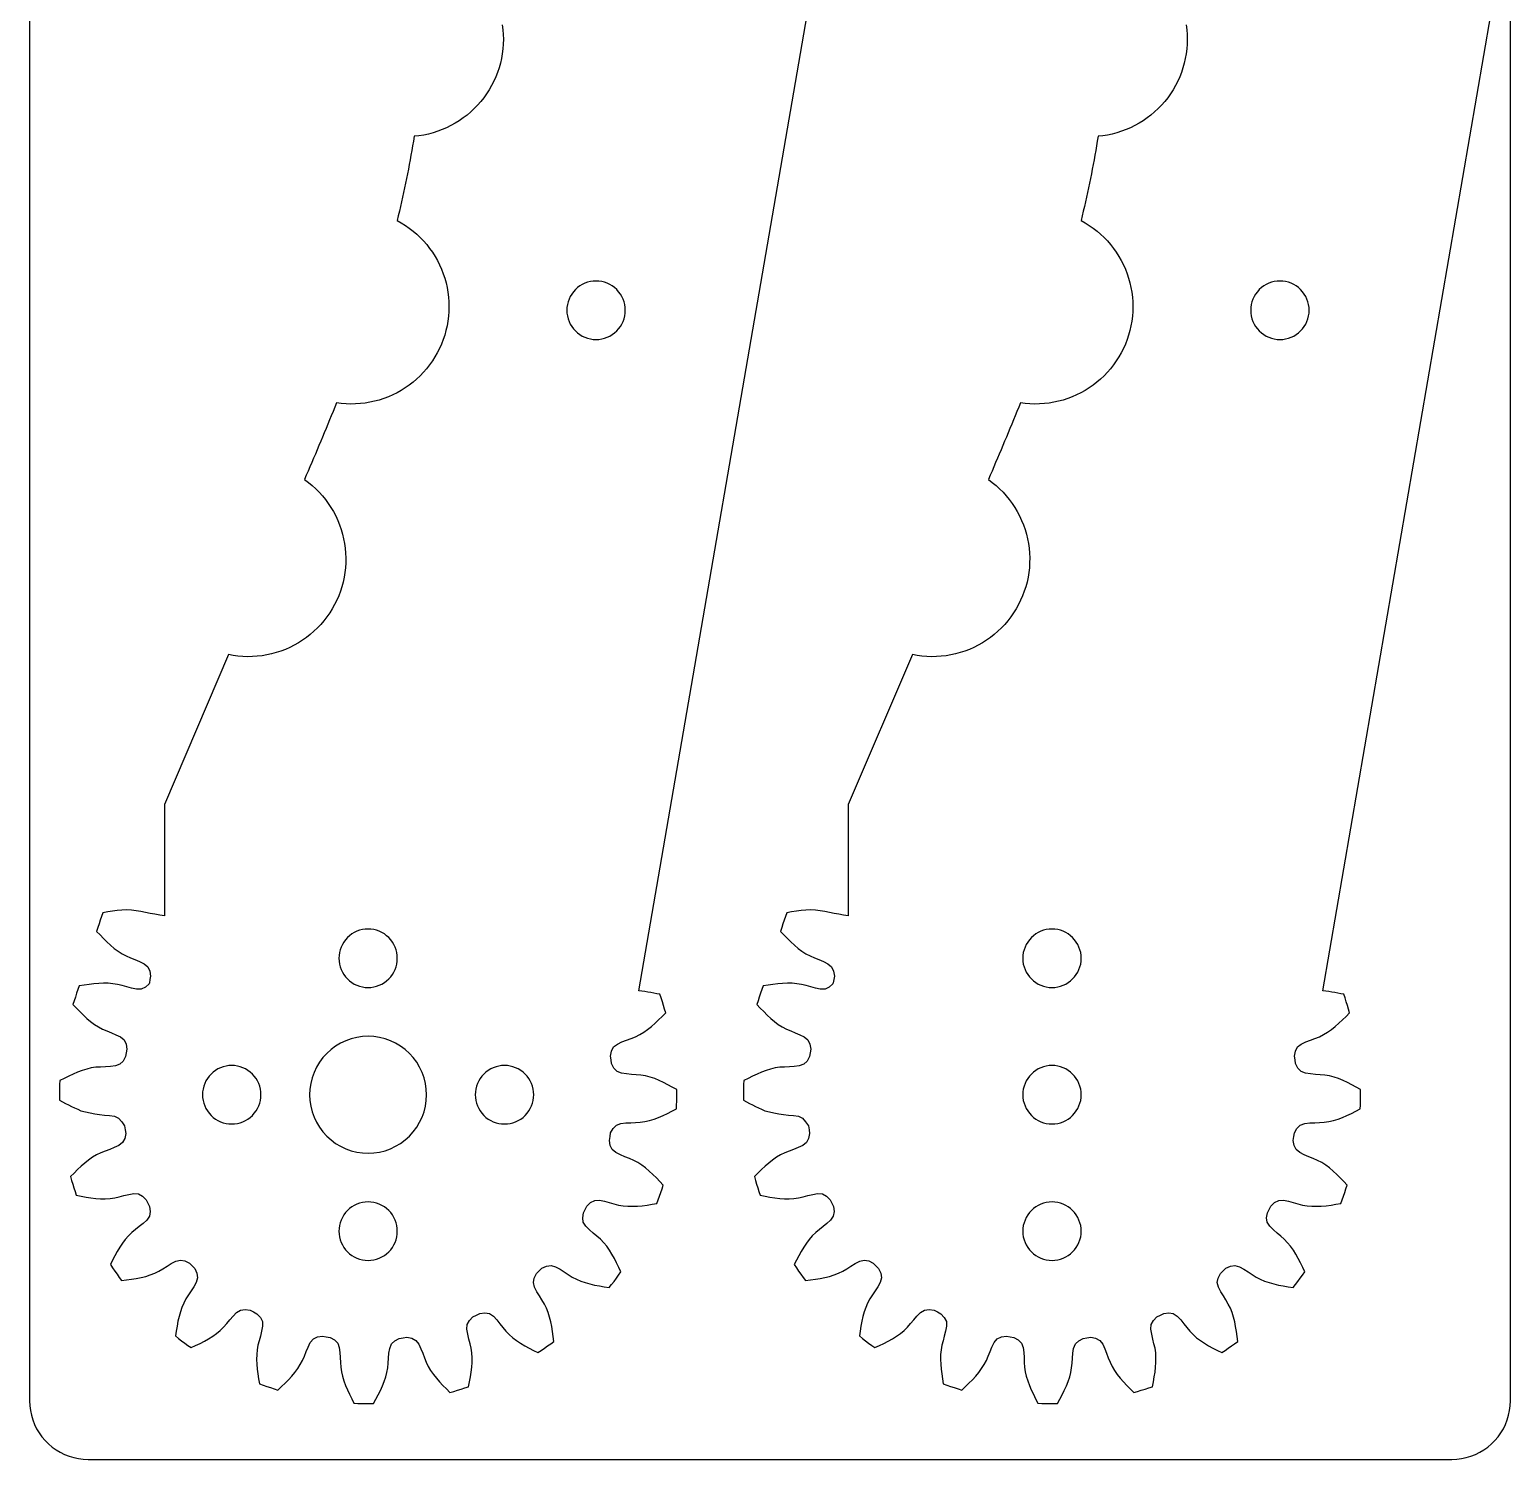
# Model space of a CAD drawing. Extents: x 1901 to 2381, y 474 to 621.
# Drawn here: x 2001.5 to 2077.5, y 474.5 to 547.8 of the extents above; entities that cross this region are included whole.
import ezdxf

# ---------------------------------------------------------------- set-up
doc = ezdxf.new("R2010")
doc.units = 0
doc.layers.get('0').update_dxf_attribs({"linetype": 'CONTINUOUS'})

msp = doc.modelspace()

# ---------------------------------------------------------------- linework, layer by layer
for points in [[(2001.459, 618.177), (2001.459, 477.48), (2001.469, 477.232), (2001.5, 476.986), (2001.551, 476.743), (2001.621, 476.505), (2001.711, 476.274), (2001.82, 476.052), (2001.947, 475.839), (2002.091, 475.637), (2002.252, 475.448), (2002.427, 475.272), (2002.616, 475.112), (2002.818, 474.968), (2003.031, 474.841), (2003.254, 474.732), (2003.485, 474.642), (2003.722, 474.571), (2003.965, 474.52), (2004.211, 474.49), (2004.459, 474.48), (2074.459, 474.48), (2074.706, 474.49), (2074.953, 474.52), (2075.195, 474.571), (2075.433, 474.642), (2075.664, 474.732), (2075.887, 474.841), (2076.1, 474.968), (2076.301, 475.112), (2076.491, 475.272), (2076.666, 475.448), (2076.826, 475.637), (2076.97, 475.839), (2077.097, 476.052), (2077.206, 476.274), (2077.296, 476.505), (2077.367, 476.743), (2077.418, 476.986), (2077.449, 477.232), (2077.459, 477.48), (2077.459, 618.177)], [(2025.719, 548.071), (2025.75, 547.825), (2025.768, 547.578), (2025.773, 547.331), (2025.767, 547.083), (2025.748, 546.837), (2025.717, 546.591), (2025.674, 546.347), (2025.619, 546.106), (2025.552, 545.868), (2025.474, 545.633), (2025.384, 545.403), (2025.282, 545.177), (2025.17, 544.957), (2025.047, 544.742), (2024.913, 544.534), (2024.769, 544.332), (2024.615, 544.138), (2024.452, 543.952), (2024.28, 543.774), (2024.1, 543.605), (2023.911, 543.445), (2023.715, 543.295), (2023.511, 543.154), (2023.3, 543.024), (2023.084, 542.904), (2022.862, 542.795), (2022.634, 542.697), (2022.402, 542.611), (2022.167, 542.536), (2021.927, 542.473), (2021.685, 542.422), (2021.441, 542.383), (2021.195, 542.356), (2021.156, 542.114), (2021.115, 541.873), (2021.074, 541.631), (2021.031, 541.39), (2020.988, 541.149), (2020.943, 540.909), (2020.897, 540.668), (2020.85, 540.428), (2020.802, 540.188), (2020.753, 539.948), (2020.703, 539.708), (2020.652, 539.469), (2020.599, 539.23), (2020.546, 538.991), (2020.491, 538.752), (2020.435, 538.514), (2020.378, 538.276), (2020.321, 538.038), (2020.535, 537.917), (2020.744, 537.786), (2020.946, 537.645), (2021.141, 537.494), (2021.328, 537.334), (2021.507, 537.164), (2021.677, 536.986), (2021.838, 536.8), (2021.99, 536.606), (2022.133, 536.405), (2022.265, 536.197), (2022.387, 535.983), (2022.498, 535.763), (2022.598, 535.538), (2022.687, 535.308), (2022.764, 535.074), (2022.83, 534.837), (2022.884, 534.596), (2022.926, 534.353), (2022.956, 534.109), (2022.974, 533.863), (2022.98, 533.617), (2022.974, 533.37), (2022.956, 533.125), (2022.925, 532.88), (2022.883, 532.638), (2022.829, 532.397), (2022.763, 532.16), (2022.685, 531.926), (2022.596, 531.696), (2022.495, 531.471), (2022.384, 531.251), (2022.262, 531.037), (2022.13, 530.83), (2021.987, 530.629), (2021.835, 530.435), (2021.673, 530.249), (2021.503, 530.071), (2021.324, 529.902), (2021.137, 529.741), (2020.942, 529.591), (2020.74, 529.45), (2020.531, 529.319), (2020.316, 529.198), (2020.095, 529.089), (2019.87, 528.99), (2019.639, 528.903), (2019.405, 528.827), (2019.167, 528.762), (2018.926, 528.71), (2018.683, 528.669), (2018.438, 528.64), (2018.193, 528.624), (2017.946, 528.62), (2017.7, 528.627), (2017.454, 528.647), (2017.21, 528.679), (2017.121, 528.46), (2017.031, 528.241), (2016.942, 528.021), (2016.852, 527.802), (2016.762, 527.583), (2016.672, 527.364), (2016.582, 527.145), (2016.491, 526.926), (2016.4, 526.708), (2016.309, 526.489), (2016.217, 526.271), (2016.125, 526.053), (2016.032, 525.835), (2015.939, 525.617), (2015.846, 525.4), (2015.753, 525.182), (2015.659, 524.964), (2015.566, 524.747), (2015.765, 524.599), (2015.957, 524.441), (2016.141, 524.274), (2016.317, 524.098), (2016.483, 523.913), (2016.64, 523.72), (2016.788, 523.52), (2016.925, 523.313), (2017.051, 523.099), (2017.167, 522.879), (2017.272, 522.654), (2017.365, 522.423), (2017.447, 522.189), (2017.518, 521.95), (2017.576, 521.708), (2017.622, 521.464), (2017.656, 521.218), (2017.678, 520.97), (2017.687, 520.722), (2017.684, 520.473), (2017.668, 520.225), (2017.641, 519.978), (2017.601, 519.733), (2017.549, 519.49), (2017.485, 519.25), (2017.409, 519.013), (2017.321, 518.78), (2017.222, 518.552), (2017.112, 518.33), (2016.991, 518.113), (2016.859, 517.902), (2016.717, 517.698), (2016.564, 517.501), (2016.403, 517.313), (2016.232, 517.132), (2016.052, 516.96), (2015.864, 516.798), (2015.668, 516.645), (2015.465, 516.501), (2015.255, 516.368), (2015.039, 516.246), (2014.817, 516.135), (2014.589, 516.034), (2014.357, 515.946), (2014.121, 515.869), (2013.881, 515.803), (2013.638, 515.75), (2013.393, 515.709), (2013.146, 515.68), (2012.898, 515.663), (2012.65, 515.659), (2012.401, 515.667), (2012.153, 515.687), (2011.907, 515.72), (2011.663, 515.765), (2008.376, 508.078), (2008.376, 502.356), (2008.135, 502.399), (2007.894, 502.444), (2007.653, 502.489), (2007.411, 502.536), (2007.169, 502.583), (2006.927, 502.626), (2006.685, 502.656), (2006.442, 502.667), (2006.198, 502.659), (2005.954, 502.636), (2005.71, 502.602), (2005.466, 502.561), (2005.222, 502.516), (2005.152, 502.328), (2005.085, 502.14), (2005.021, 501.95), (2004.959, 501.76), (2004.899, 501.569), (2005.074, 501.383), (2005.25, 501.2), (2005.429, 501.022), (2005.613, 500.852), (2005.802, 500.693), (2005.997, 500.547), (2006.201, 500.417), (2006.415, 500.305), (2006.638, 500.209), (2006.867, 500.116), (2007.101, 500.018), (2007.332, 499.902), (2007.522, 499.746), (2007.623, 499.531), (2007.665, 499.277), (2007.634, 499.105), (2007.605, 498.932), (2007.589, 498.88), (2007.398, 498.709), (2007.185, 498.605), (2006.941, 498.601), (2006.688, 498.652), (2006.445, 498.717), (2006.208, 498.783), (2005.973, 498.842), (2005.736, 498.883), (2005.496, 498.904), (2005.253, 498.908), (2005.007, 498.897), (2004.759, 498.874), (2004.51, 498.843), (2004.259, 498.806), (2004.008, 498.765), (2003.939, 498.578), (2003.872, 498.389), (2003.807, 498.2), (2003.745, 498.009), (2003.685, 497.818), (2003.86, 497.632), (2004.037, 497.449), (2004.216, 497.271), (2004.399, 497.101), (2004.588, 496.942), (2004.784, 496.796), (2004.988, 496.666), (2005.202, 496.555), (2005.425, 496.458), (2005.654, 496.366), (2005.887, 496.267), (2006.118, 496.151), (2006.308, 495.996), (2006.41, 495.78), (2006.452, 495.526), (2006.417, 495.333), (2006.385, 495.14), (2006.26, 494.915), (2006.092, 494.746), (2005.861, 494.664), (2005.604, 494.632), (2005.351, 494.618), (2005.104, 494.608), (2004.862, 494.592), (2004.623, 494.559), (2004.387, 494.505), (2004.154, 494.433), (2003.923, 494.347), (2003.693, 494.248), (2003.464, 494.141), (2003.237, 494.027), (2003.009, 493.911), (2003.001, 493.711), (2002.996, 493.511), (2002.993, 493.311), (2002.993, 493.111), (2002.995, 492.911), (2003.147, 492.825), (2003.3, 492.741), (2003.454, 492.66), (2003.61, 492.583), (2003.768, 492.509), (2003.928, 492.438), (2004.087, 492.368), (2004.324, 492.308), (2004.563, 492.252), (2004.805, 492.204), (2005.052, 492.165), (2005.307, 492.141), (2005.566, 492.127), (2005.812, 492.088), (2006.02, 491.982), (2006.188, 491.803), (2006.334, 491.586), (2006.361, 491.392), (2006.39, 491.198), (2006.341, 490.945), (2006.233, 490.733), (2006.039, 490.583), (2005.804, 490.474), (2005.568, 490.382), (2005.336, 490.296), (2005.111, 490.206), (2004.894, 490.101), (2004.687, 489.977), (2004.487, 489.836), (2004.293, 489.682), (2004.105, 489.518), (2003.921, 489.345), (2003.739, 489.167), (2003.559, 488.986), (2003.613, 488.793), (2003.67, 488.601), (2003.729, 488.41), (2003.791, 488.22), (2003.855, 488.03), (2004.105, 487.983), (2004.355, 487.938), (2004.605, 487.899), (2004.853, 487.87), (2005.099, 487.852), (2005.344, 487.849), (2005.585, 487.864), (2005.824, 487.899), (2006.061, 487.952), (2006.301, 488.012), (2006.547, 488.069), (2006.803, 488.111), (2007.048, 488.097), (2007.257, 487.983), (2007.44, 487.802), (2007.525, 487.625), (2007.613, 487.45), (2007.644, 487.195), (2007.607, 486.96), (2007.469, 486.757), (2007.28, 486.58), (2007.084, 486.42), (2006.89, 486.267), (2006.703, 486.112), (2006.53, 485.944), (2006.37, 485.762), (2006.224, 485.567), (2006.087, 485.361), (2005.959, 485.146), (2005.837, 484.925), (2005.72, 484.699), (2005.604, 484.472), (2005.715, 484.305), (2005.828, 484.14), (2005.944, 483.977), (2006.061, 483.815), (2006.18, 483.654), (2006.434, 483.686), (2006.686, 483.721), (2006.935, 483.762), (2007.18, 483.81), (2007.42, 483.869), (2007.653, 483.942), (2007.878, 484.031), (2008.094, 484.138), (2008.303, 484.261), (2008.513, 484.392), (2008.73, 484.523), (2008.959, 484.642), (2009.197, 484.704), (2009.431, 484.66), (2009.661, 484.545), (2009.796, 484.403), (2009.934, 484.264), (2010.042, 484.031), (2010.08, 483.796), (2010.011, 483.56), (2009.886, 483.334), (2009.749, 483.121), (2009.612, 482.915), (2009.483, 482.71), (2009.369, 482.497), (2009.274, 482.275), (2009.195, 482.044), (2009.129, 481.806), (2009.073, 481.562), (2009.026, 481.314), (2008.984, 481.063), (2008.944, 480.81), (2009.101, 480.686), (2009.26, 480.564), (2009.42, 480.445), (2009.582, 480.327), (2009.745, 480.211), (2009.976, 480.32), (2010.205, 480.431), (2010.429, 480.546), (2010.648, 480.668), (2010.857, 480.799), (2011.057, 480.94), (2011.243, 481.094), (2011.415, 481.263), (2011.576, 481.444), (2011.735, 481.634), (2011.901, 481.825), (2012.082, 482.009), (2012.289, 482.142), (2012.525, 482.172), (2012.78, 482.134), (2012.952, 482.041), (2013.126, 481.951), (2013.301, 481.763), (2013.41, 481.551), (2013.417, 481.306), (2013.368, 481.052), (2013.304, 480.807), (2013.237, 480.569), (2013.177, 480.333), (2013.135, 480.096), (2013.113, 479.855), (2013.109, 479.611), (2013.12, 479.364), (2013.143, 479.115), (2013.174, 478.864), (2013.211, 478.613), (2013.252, 478.36), (2013.44, 478.291), (2013.628, 478.224), (2013.818, 478.159), (2014.008, 478.097), (2014.199, 478.038), (2014.385, 478.213), (2014.568, 478.389), (2014.746, 478.568), (2014.916, 478.752), (2015.075, 478.94), (2015.221, 479.136), (2015.351, 479.34), (2015.463, 479.554), (2015.559, 479.777), (2015.652, 480.006), (2015.75, 480.239), (2015.866, 480.471), (2016.022, 480.66), (2016.237, 480.762), (2016.491, 480.804), (2016.684, 480.769), (2016.877, 480.737), (2017.101, 480.613), (2017.27, 480.445), (2017.353, 480.214), (2017.385, 479.957), (2017.399, 479.704), (2017.409, 479.457), (2017.425, 479.215), (2017.458, 478.976), (2017.512, 478.74), (2017.584, 478.507), (2017.67, 478.275), (2017.769, 478.045), (2017.876, 477.817), (2017.99, 477.589), (2018.106, 477.361), (2018.306, 477.353), (2018.506, 477.348), (2018.706, 477.345), (2018.906, 477.345), (2019.106, 477.347), (2019.229, 477.571), (2019.349, 477.795), (2019.463, 478.021), (2019.568, 478.248), (2019.661, 478.477), (2019.739, 478.708), (2019.8, 478.942), (2019.84, 479.18), (2019.863, 479.422), (2019.88, 479.668), (2019.901, 479.92), (2019.94, 480.176), (2020.029, 480.405), (2020.203, 480.568), (2020.431, 480.687), (2020.625, 480.713), (2020.819, 480.742), (2021.071, 480.693), (2021.284, 480.585), (2021.434, 480.391), (2021.543, 480.157), (2021.635, 479.921), (2021.721, 479.689), (2021.811, 479.463), (2021.916, 479.247), (2022.04, 479.039), (2022.181, 478.839), (2022.335, 478.646), (2022.499, 478.458), (2022.672, 478.273), (2022.85, 478.092), (2023.031, 477.911), (2023.224, 477.966), (2023.416, 478.022), (2023.607, 478.081), (2023.797, 478.143), (2023.987, 478.207), (2024.035, 478.458), (2024.079, 478.708), (2024.118, 478.958), (2024.147, 479.206), (2024.165, 479.453), (2024.168, 479.697), (2024.153, 479.938), (2024.118, 480.177), (2024.065, 480.414), (2024.005, 480.653), (2023.948, 480.9), (2023.906, 481.155), (2023.92, 481.4), (2024.035, 481.609), (2024.215, 481.792), (2024.392, 481.877), (2024.567, 481.965), (2024.822, 481.996), (2025.058, 481.959), (2025.26, 481.821), (2025.437, 481.632), (2025.597, 481.436), (2025.75, 481.242), (2025.906, 481.055), (2026.073, 480.882), (2026.255, 480.723), (2026.45, 480.576), (2026.656, 480.439), (2026.871, 480.311), (2027.092, 480.19), (2027.318, 480.072), (2027.545, 479.956), (2027.712, 480.067), (2027.877, 480.181), (2028.04, 480.296), (2028.203, 480.413), (2028.363, 480.533), (2028.331, 480.786), (2028.296, 481.038), (2028.255, 481.288), (2028.207, 481.533), (2028.148, 481.773), (2028.075, 482.006), (2027.986, 482.231), (2027.879, 482.447), (2027.756, 482.656), (2027.624, 482.865), (2027.494, 483.082), (2027.375, 483.312), (2027.313, 483.549), (2027.357, 483.783), (2027.472, 484.013), (2027.614, 484.149), (2027.753, 484.286), (2027.986, 484.395), (2028.221, 484.433), (2028.456, 484.364), (2028.683, 484.239), (2028.896, 484.102), (2029.101, 483.964), (2029.307, 483.835), (2029.52, 483.721), (2029.742, 483.626), (2029.973, 483.547), (2030.211, 483.481), (2030.455, 483.425), (2030.703, 483.378), (2030.954, 483.336), (2031.207, 483.296), (2031.331, 483.453), (2031.453, 483.612), (2031.573, 483.772), (2031.69, 483.934), (2031.806, 484.097), (2031.697, 484.328), (2031.586, 484.557), (2031.47, 484.782), (2031.348, 485), (2031.218, 485.21), (2031.077, 485.409), (2030.923, 485.596), (2030.754, 485.768), (2030.572, 485.929), (2030.383, 486.087), (2030.192, 486.253), (2030.008, 486.435), (2029.875, 486.641), (2029.845, 486.878), (2029.883, 487.132), (2029.976, 487.304), (2030.066, 487.478), (2030.254, 487.654), (2030.466, 487.762), (2030.711, 487.769), (2030.966, 487.72), (2031.21, 487.656), (2031.448, 487.589), (2031.684, 487.529), (2031.921, 487.487), (2032.162, 487.465), (2032.406, 487.461), (2032.653, 487.472), (2032.902, 487.495), (2033.153, 487.526), (2033.405, 487.564), (2033.657, 487.604), (2033.726, 487.792), (2033.793, 487.98), (2033.858, 488.17), (2033.92, 488.36), (2033.98, 488.551), (2033.804, 488.737), (2033.628, 488.92), (2033.449, 489.098), (2033.265, 489.268), (2033.076, 489.428), (2032.881, 489.573), (2032.677, 489.703), (2032.463, 489.815), (2032.24, 489.912), (2032.011, 490.004), (2031.778, 490.102), (2031.546, 490.218), (2031.357, 490.374), (2031.255, 490.589), (2031.213, 490.843), (2031.248, 491.036), (2031.28, 491.229), (2031.404, 491.454), (2031.572, 491.622), (2031.803, 491.705), (2032.06, 491.737), (2032.313, 491.751), (2032.56, 491.761), (2032.802, 491.777), (2033.041, 491.811), (2033.277, 491.864), (2033.511, 491.936), (2033.742, 492.022), (2033.972, 492.121), (2034.201, 492.228), (2034.428, 492.342), (2034.656, 492.458), (2034.664, 492.658), (2034.669, 492.858), (2034.672, 493.058), (2034.672, 493.258), (2034.67, 493.458), (2034.446, 493.581), (2034.222, 493.701), (2033.996, 493.815), (2033.769, 493.92), (2033.54, 494.013), (2033.309, 494.091), (2033.075, 494.152), (2032.837, 494.192), (2032.595, 494.215), (2032.349, 494.232), (2032.097, 494.253), (2031.841, 494.292), (2031.612, 494.382), (2031.449, 494.555), (2031.331, 494.784), (2031.304, 494.978), (2031.275, 495.171), (2031.324, 495.424), (2031.432, 495.636), (2031.626, 495.786), (2031.861, 495.896), (2032.097, 495.987), (2032.328, 496.073), (2032.554, 496.163), (2032.771, 496.269), (2032.978, 496.393), (2033.178, 496.533), (2033.371, 496.687), (2033.56, 496.851), (2033.744, 497.024), (2033.926, 497.202), (2034.106, 497.383), (2034.052, 497.576), (2033.995, 497.768), (2033.936, 497.959), (2033.874, 498.15), (2033.81, 498.339), (2033.657, 498.37), (2033.503, 498.4), (2033.349, 498.428), (2033.195, 498.453), (2033.04, 498.474), (2032.885, 498.493), (2032.73, 498.51), (2041.358, 548.594)], [(2060.821, 548.071), (2060.851, 547.825), (2060.869, 547.578), (2060.875, 547.331), (2060.868, 547.083), (2060.849, 546.837), (2060.818, 546.591), (2060.775, 546.347), (2060.72, 546.106), (2060.654, 545.868), (2060.575, 545.633), (2060.485, 545.403), (2060.383, 545.177), (2060.271, 544.957), (2060.148, 544.742), (2060.014, 544.534), (2059.87, 544.332), (2059.717, 544.138), (2059.554, 543.952), (2059.382, 543.774), (2059.201, 543.605), (2059.012, 543.445), (2058.816, 543.295), (2058.612, 543.154), (2058.402, 543.024), (2058.185, 542.904), (2057.963, 542.795), (2057.736, 542.697), (2057.504, 542.611), (2057.268, 542.536), (2057.028, 542.473), (2056.786, 542.422), (2056.542, 542.383), (2056.296, 542.356), (2056.257, 542.114), (2056.217, 541.873), (2056.175, 541.631), (2056.133, 541.39), (2056.089, 541.149), (2056.044, 540.909), (2055.999, 540.668), (2055.952, 540.428), (2055.904, 540.188), (2055.854, 539.948), (2055.804, 539.708), (2055.753, 539.469), (2055.7, 539.23), (2055.647, 538.991), (2055.592, 538.752), (2055.537, 538.514), (2055.48, 538.276), (2055.422, 538.038), (2055.637, 537.917), (2055.845, 537.786), (2056.047, 537.645), (2056.242, 537.494), (2056.429, 537.334), (2056.608, 537.164), (2056.778, 536.986), (2056.94, 536.8), (2057.092, 536.606), (2057.234, 536.405), (2057.366, 536.197), (2057.488, 535.983), (2057.599, 535.763), (2057.699, 535.538), (2057.788, 535.308), (2057.865, 535.074), (2057.931, 534.837), (2057.985, 534.596), (2058.027, 534.353), (2058.058, 534.109), (2058.076, 533.863), (2058.082, 533.617), (2058.075, 533.37), (2058.057, 533.125), (2058.027, 532.88), (2057.984, 532.638), (2057.93, 532.397), (2057.864, 532.16), (2057.786, 531.926), (2057.697, 531.696), (2057.597, 531.471), (2057.485, 531.251), (2057.363, 531.037), (2057.231, 530.83), (2057.088, 530.629), (2056.936, 530.435), (2056.775, 530.249), (2056.604, 530.071), (2056.425, 529.902), (2056.238, 529.741), (2056.043, 529.591), (2055.841, 529.45), (2055.632, 529.319), (2055.417, 529.198), (2055.197, 529.089), (2054.971, 528.99), (2054.74, 528.903), (2054.506, 528.827), (2054.268, 528.762), (2054.027, 528.71), (2053.784, 528.669), (2053.54, 528.64), (2053.294, 528.624), (2053.048, 528.62), (2052.801, 528.627), (2052.556, 528.647), (2052.311, 528.679), (2052.222, 528.46), (2052.132, 528.241), (2052.043, 528.021), (2051.953, 527.802), (2051.863, 527.583), (2051.773, 527.364), (2051.683, 527.145), (2051.592, 526.926), (2051.501, 526.708), (2051.41, 526.489), (2051.318, 526.271), (2051.226, 526.053), (2051.133, 525.835), (2051.04, 525.617), (2050.947, 525.4), (2050.854, 525.182), (2050.761, 524.964), (2050.667, 524.747), (2050.867, 524.599), (2051.059, 524.441), (2051.243, 524.274), (2051.418, 524.098), (2051.584, 523.913), (2051.741, 523.72), (2051.889, 523.52), (2052.026, 523.313), (2052.153, 523.099), (2052.268, 522.879), (2052.373, 522.654), (2052.467, 522.423), (2052.549, 522.189), (2052.619, 521.95), (2052.677, 521.708), (2052.723, 521.464), (2052.757, 521.218), (2052.779, 520.97), (2052.788, 520.722), (2052.785, 520.473), (2052.77, 520.225), (2052.742, 519.978), (2052.702, 519.733), (2052.65, 519.49), (2052.586, 519.25), (2052.51, 519.013), (2052.422, 518.78), (2052.323, 518.552), (2052.213, 518.33), (2052.092, 518.113), (2051.96, 517.902), (2051.818, 517.698), (2051.666, 517.501), (2051.504, 517.313), (2051.333, 517.132), (2051.153, 516.96), (2050.966, 516.798), (2050.77, 516.645), (2050.567, 516.501), (2050.357, 516.368), (2050.14, 516.246), (2049.918, 516.135), (2049.69, 516.034), (2049.458, 515.946), (2049.222, 515.869), (2048.982, 515.803), (2048.739, 515.75), (2048.494, 515.709), (2048.247, 515.68), (2047.999, 515.663), (2047.751, 515.659), (2047.502, 515.667), (2047.255, 515.687), (2047.008, 515.72), (2046.764, 515.765), (2043.478, 508.078), (2043.478, 502.356), (2043.236, 502.399), (2042.995, 502.444), (2042.754, 502.489), (2042.512, 502.536), (2042.271, 502.583), (2042.028, 502.626), (2041.786, 502.656), (2041.543, 502.667), (2041.299, 502.659), (2041.056, 502.636), (2040.811, 502.602), (2040.567, 502.561), (2040.323, 502.516), (2040.254, 502.328), (2040.187, 502.14), (2040.122, 501.95), (2040.06, 501.76), (2040, 501.569), (2040.175, 501.383), (2040.351, 501.2), (2040.53, 501.022), (2040.714, 500.852), (2040.903, 500.693), (2041.098, 500.547), (2041.303, 500.417), (2041.516, 500.305), (2041.739, 500.209), (2041.968, 500.116), (2042.202, 500.018), (2042.433, 499.902), (2042.623, 499.746), (2042.725, 499.531), (2042.767, 499.277), (2042.735, 499.105), (2042.706, 498.932), (2042.69, 498.88), (2042.499, 498.709), (2042.286, 498.605), (2042.042, 498.601), (2041.789, 498.652), (2041.546, 498.717), (2041.309, 498.783), (2041.074, 498.842), (2040.838, 498.883), (2040.597, 498.904), (2040.354, 498.908), (2040.108, 498.897), (2039.86, 498.874), (2039.611, 498.843), (2039.36, 498.806), (2039.109, 498.765), (2039.04, 498.578), (2038.973, 498.389), (2038.908, 498.2), (2038.846, 498.009), (2038.787, 497.818), (2038.962, 497.632), (2039.138, 497.449), (2039.317, 497.271), (2039.5, 497.101), (2039.689, 496.942), (2039.885, 496.796), (2040.089, 496.666), (2040.303, 496.555), (2040.526, 496.458), (2040.755, 496.366), (2040.988, 496.267), (2041.22, 496.151), (2041.409, 495.996), (2041.511, 495.78), (2041.553, 495.526), (2041.518, 495.333), (2041.486, 495.14), (2041.361, 494.915), (2041.193, 494.746), (2040.962, 494.664), (2040.705, 494.632), (2040.452, 494.618), (2040.205, 494.608), (2039.963, 494.592), (2039.724, 494.559), (2039.489, 494.505), (2039.255, 494.433), (2039.024, 494.347), (2038.794, 494.248), (2038.566, 494.141), (2038.338, 494.027), (2038.11, 493.911), (2038.102, 493.711), (2038.097, 493.511), (2038.094, 493.311), (2038.094, 493.111), (2038.096, 492.911), (2038.248, 492.825), (2038.401, 492.741), (2038.555, 492.66), (2038.711, 492.583), (2038.869, 492.509), (2039.029, 492.438), (2039.188, 492.368), (2039.425, 492.308), (2039.664, 492.252), (2039.906, 492.204), (2040.153, 492.165), (2040.408, 492.141), (2040.667, 492.127), (2040.913, 492.088), (2041.121, 491.982), (2041.289, 491.803), (2041.436, 491.586), (2041.462, 491.392), (2041.491, 491.198), (2041.442, 490.945), (2041.334, 490.733), (2041.14, 490.583), (2040.905, 490.474), (2040.669, 490.382), (2040.438, 490.296), (2040.212, 490.206), (2039.996, 490.101), (2039.788, 489.977), (2039.588, 489.836), (2039.395, 489.682), (2039.207, 489.518), (2039.022, 489.345), (2038.841, 489.167), (2038.66, 488.986), (2038.715, 488.793), (2038.771, 488.601), (2038.83, 488.41), (2038.892, 488.22), (2038.956, 488.03), (2039.207, 487.983), (2039.457, 487.938), (2039.707, 487.899), (2039.955, 487.87), (2040.202, 487.852), (2040.446, 487.849), (2040.687, 487.864), (2040.926, 487.899), (2041.163, 487.952), (2041.402, 488.012), (2041.649, 488.069), (2041.904, 488.111), (2042.149, 488.097), (2042.358, 487.983), (2042.541, 487.802), (2042.626, 487.625), (2042.714, 487.45), (2042.745, 487.195), (2042.708, 486.96), (2042.57, 486.757), (2042.381, 486.58), (2042.185, 486.42), (2041.991, 486.267), (2041.804, 486.112), (2041.631, 485.944), (2041.472, 485.762), (2041.325, 485.567), (2041.189, 485.361), (2041.06, 485.146), (2040.939, 484.925), (2040.821, 484.699), (2040.705, 484.472), (2040.816, 484.305), (2040.93, 484.14), (2041.045, 483.977), (2041.162, 483.815), (2041.282, 483.654), (2041.535, 483.686), (2041.787, 483.721), (2042.036, 483.762), (2042.281, 483.81), (2042.521, 483.869), (2042.754, 483.942), (2042.979, 484.031), (2043.195, 484.138), (2043.404, 484.261), (2043.614, 484.392), (2043.831, 484.523), (2044.061, 484.642), (2044.298, 484.704), (2044.532, 484.66), (2044.762, 484.545), (2044.898, 484.403), (2045.035, 484.264), (2045.144, 484.031), (2045.182, 483.796), (2045.113, 483.56), (2044.987, 483.334), (2044.85, 483.121), (2044.713, 482.915), (2044.584, 482.71), (2044.47, 482.497), (2044.375, 482.275), (2044.296, 482.044), (2044.23, 481.806), (2044.174, 481.562), (2044.127, 481.314), (2044.085, 481.063), (2044.045, 480.81), (2044.202, 480.686), (2044.361, 480.564), (2044.521, 480.445), (2044.683, 480.327), (2044.846, 480.211), (2045.077, 480.32), (2045.306, 480.431), (2045.53, 480.546), (2045.749, 480.668), (2045.959, 480.799), (2046.158, 480.94), (2046.345, 481.094), (2046.517, 481.262), (2046.677, 481.444), (2046.836, 481.634), (2047.002, 481.825), (2047.184, 482.009), (2047.39, 482.142), (2047.626, 482.172), (2047.881, 482.134), (2048.053, 482.041), (2048.227, 481.951), (2048.403, 481.762), (2048.511, 481.55), (2048.518, 481.305), (2048.469, 481.051), (2048.405, 480.806), (2048.338, 480.568), (2048.278, 480.333), (2048.236, 480.096), (2048.214, 479.855), (2048.21, 479.611), (2048.221, 479.364), (2048.244, 479.115), (2048.275, 478.864), (2048.313, 478.613), (2048.353, 478.36), (2048.541, 478.291), (2048.729, 478.224), (2048.919, 478.159), (2049.109, 478.097), (2049.3, 478.038), (2049.486, 478.213), (2049.669, 478.389), (2049.847, 478.568), (2050.017, 478.752), (2050.176, 478.94), (2050.322, 479.136), (2050.452, 479.34), (2050.564, 479.554), (2050.661, 479.777), (2050.753, 480.006), (2050.851, 480.239), (2050.967, 480.471), (2051.123, 480.66), (2051.338, 480.762), (2051.592, 480.804), (2051.785, 480.769), (2051.978, 480.737), (2052.203, 480.613), (2052.372, 480.445), (2052.454, 480.214), (2052.486, 479.957), (2052.5, 479.704), (2052.51, 479.457), (2052.526, 479.215), (2052.56, 478.976), (2052.613, 478.74), (2052.685, 478.507), (2052.772, 478.275), (2052.87, 478.045), (2052.977, 477.817), (2053.091, 477.589), (2053.207, 477.361), (2053.407, 477.353), (2053.607, 477.348), (2053.807, 477.345), (2054.007, 477.345), (2054.208, 477.347), (2054.33, 477.571), (2054.45, 477.795), (2054.564, 478.021), (2054.669, 478.248), (2054.762, 478.477), (2054.84, 478.708), (2054.901, 478.942), (2054.941, 479.18), (2054.964, 479.421), (2054.981, 479.668), (2055.002, 479.92), (2055.041, 480.176), (2055.131, 480.405), (2055.304, 480.568), (2055.533, 480.687), (2055.727, 480.713), (2055.92, 480.742), (2056.172, 480.693), (2056.385, 480.585), (2056.535, 480.391), (2056.645, 480.157), (2056.736, 479.921), (2056.822, 479.689), (2056.912, 479.464), (2057.018, 479.247), (2057.142, 479.039), (2057.282, 478.839), (2057.436, 478.646), (2057.6, 478.458), (2057.773, 478.273), (2057.951, 478.092), (2058.132, 477.911), (2058.325, 477.966), (2058.517, 478.022), (2058.708, 478.081), (2058.899, 478.143), (2059.088, 478.207), (2059.136, 478.458), (2059.18, 478.708), (2059.219, 478.958), (2059.249, 479.206), (2059.266, 479.453), (2059.269, 479.697), (2059.255, 479.938), (2059.219, 480.177), (2059.167, 480.414), (2059.107, 480.653), (2059.049, 480.9), (2059.007, 481.155), (2059.021, 481.4), (2059.136, 481.609), (2059.317, 481.792), (2059.493, 481.877), (2059.668, 481.965), (2059.923, 481.996), (2060.159, 481.96), (2060.361, 481.821), (2060.538, 481.632), (2060.698, 481.436), (2060.851, 481.242), (2061.007, 481.056), (2061.174, 480.882), (2061.356, 480.723), (2061.551, 480.576), (2061.757, 480.439), (2061.972, 480.311), (2062.193, 480.19), (2062.419, 480.072), (2062.647, 479.956), (2062.813, 480.067), (2062.978, 480.181), (2063.142, 480.296), (2063.304, 480.413), (2063.464, 480.533), (2063.432, 480.786), (2063.397, 481.038), (2063.356, 481.288), (2063.308, 481.533), (2063.249, 481.773), (2063.176, 482.006), (2063.088, 482.231), (2062.98, 482.447), (2062.857, 482.656), (2062.726, 482.865), (2062.595, 483.082), (2062.476, 483.312), (2062.414, 483.549), (2062.458, 483.783), (2062.573, 484.013), (2062.715, 484.149), (2062.854, 484.286), (2063.087, 484.395), (2063.322, 484.433), (2063.557, 484.364), (2063.784, 484.239), (2063.997, 484.102), (2064.203, 483.964), (2064.408, 483.835), (2064.621, 483.722), (2064.843, 483.626), (2065.074, 483.547), (2065.312, 483.481), (2065.556, 483.425), (2065.805, 483.378), (2066.056, 483.336), (2066.308, 483.296), (2066.432, 483.453), (2066.554, 483.612), (2066.674, 483.772), (2066.792, 483.934), (2066.908, 484.097), (2066.798, 484.328), (2066.687, 484.557), (2066.571, 484.782), (2066.449, 485), (2066.319, 485.21), (2066.178, 485.409), (2066.024, 485.596), (2065.856, 485.768), (2065.674, 485.929), (2065.484, 486.087), (2065.293, 486.253), (2065.109, 486.435), (2064.976, 486.641), (2064.946, 486.878), (2064.985, 487.132), (2065.077, 487.304), (2065.167, 487.478), (2065.355, 487.653), (2065.567, 487.762), (2065.813, 487.769), (2066.067, 487.72), (2066.311, 487.656), (2066.549, 487.589), (2066.785, 487.529), (2067.022, 487.487), (2067.263, 487.465), (2067.507, 487.461), (2067.754, 487.472), (2068.003, 487.495), (2068.254, 487.526), (2068.506, 487.564), (2068.758, 487.604), (2068.827, 487.792), (2068.894, 487.98), (2068.959, 488.17), (2069.021, 488.36), (2069.081, 488.551), (2068.906, 488.737), (2068.729, 488.92), (2068.55, 489.098), (2068.366, 489.268), (2068.178, 489.428), (2067.982, 489.574), (2067.778, 489.703), (2067.564, 489.815), (2067.341, 489.912), (2067.112, 490.004), (2066.879, 490.102), (2066.648, 490.218), (2066.458, 490.374), (2066.356, 490.589), (2066.314, 490.843), (2066.349, 491.036), (2066.381, 491.229), (2066.505, 491.454), (2066.674, 491.622), (2066.905, 491.705), (2067.161, 491.737), (2067.414, 491.751), (2067.661, 491.761), (2067.903, 491.777), (2068.142, 491.811), (2068.378, 491.864), (2068.612, 491.936), (2068.843, 492.022), (2069.073, 492.121), (2069.302, 492.228), (2069.53, 492.342), (2069.757, 492.458), (2069.765, 492.658), (2069.77, 492.858), (2069.773, 493.058), (2069.774, 493.258), (2069.771, 493.458), (2069.547, 493.581), (2069.323, 493.701), (2069.097, 493.815), (2068.87, 493.92), (2068.641, 494.013), (2068.41, 494.091), (2068.176, 494.152), (2067.938, 494.192), (2067.697, 494.215), (2067.45, 494.232), (2067.198, 494.253), (2066.942, 494.292), (2066.714, 494.382), (2066.55, 494.555), (2066.432, 494.784), (2066.405, 494.978), (2066.376, 495.171), (2066.425, 495.424), (2066.533, 495.636), (2066.727, 495.786), (2066.962, 495.896), (2067.198, 495.987), (2067.43, 496.073), (2067.655, 496.163), (2067.872, 496.269), (2068.079, 496.393), (2068.279, 496.533), (2068.473, 496.687), (2068.661, 496.851), (2068.845, 497.024), (2069.027, 497.202), (2069.207, 497.383), (2069.153, 497.576), (2069.096, 497.768), (2069.037, 497.959), (2068.975, 498.15), (2068.912, 498.339), (2068.758, 498.37), (2068.604, 498.4), (2068.45, 498.428), (2068.296, 498.453), (2068.141, 498.474), (2067.986, 498.493), (2067.831, 498.51), (2076.459, 548.594)]]:
    msp.add_lwpolyline(points)
for points in [[(2032.031, 533.432), (2032.024, 533.579), (2032.002, 533.724), (2031.966, 533.867), (2031.917, 534.006), (2031.854, 534.139), (2031.778, 534.265), (2031.69, 534.383), (2031.592, 534.492), (2031.482, 534.591), (2031.364, 534.679), (2031.238, 534.755), (2031.105, 534.818), (2030.966, 534.867), (2030.824, 534.903), (2030.678, 534.925), (2030.531, 534.932), (2030.384, 534.925), (2030.238, 534.903), (2030.095, 534.867), (2029.957, 534.818), (2029.824, 534.755), (2029.698, 534.679), (2029.579, 534.591), (2029.47, 534.492), (2029.371, 534.383), (2029.284, 534.265), (2029.208, 534.139), (2029.145, 534.006), (2029.095, 533.867), (2029.06, 533.724), (2029.038, 533.579), (2029.031, 533.432), (2029.038, 533.285), (2029.06, 533.139), (2029.095, 532.996), (2029.145, 532.858), (2029.208, 532.725), (2029.284, 532.598), (2029.371, 532.48), (2029.47, 532.371), (2029.579, 532.272), (2029.698, 532.185), (2029.824, 532.109), (2029.957, 532.046), (2030.095, 531.996), (2030.238, 531.961), (2030.384, 531.939), (2030.531, 531.932), (2030.678, 531.939), (2030.824, 531.961), (2030.966, 531.996), (2031.105, 532.046), (2031.238, 532.109), (2031.364, 532.185), (2031.482, 532.272), (2031.592, 532.371), (2031.69, 532.48), (2031.778, 532.598), (2031.854, 532.725), (2031.917, 532.858), (2031.966, 532.996), (2032.002, 533.139), (2032.024, 533.285)], [(2067.132, 533.432), (2067.125, 533.579), (2067.103, 533.724), (2067.068, 533.867), (2067.018, 534.006), (2066.955, 534.139), (2066.879, 534.265), (2066.792, 534.383), (2066.693, 534.492), (2066.584, 534.591), (2066.465, 534.679), (2066.339, 534.755), (2066.206, 534.818), (2066.068, 534.867), (2065.925, 534.903), (2065.779, 534.925), (2065.632, 534.932), (2065.485, 534.925), (2065.339, 534.903), (2065.197, 534.867), (2065.058, 534.818), (2064.925, 534.755), (2064.799, 534.679), (2064.681, 534.591), (2064.571, 534.492), (2064.473, 534.383), (2064.385, 534.265), (2064.309, 534.139), (2064.246, 534.006), (2064.197, 533.867), (2064.161, 533.724), (2064.139, 533.579), (2064.132, 533.432), (2064.139, 533.285), (2064.161, 533.139), (2064.197, 532.996), (2064.246, 532.858), (2064.309, 532.725), (2064.385, 532.598), (2064.473, 532.48), (2064.571, 532.371), (2064.681, 532.272), (2064.799, 532.185), (2064.925, 532.109), (2065.058, 532.046), (2065.197, 531.996), (2065.339, 531.961), (2065.485, 531.939), (2065.632, 531.932), (2065.779, 531.939), (2065.925, 531.961), (2066.068, 531.996), (2066.206, 532.046), (2066.339, 532.109), (2066.465, 532.185), (2066.584, 532.272), (2066.693, 532.371), (2066.792, 532.48), (2066.879, 532.598), (2066.955, 532.725), (2067.018, 532.858), (2067.068, 532.996), (2067.103, 533.139), (2067.125, 533.285)], [(2020.331, 500.185), (2020.324, 500.332), (2020.303, 500.478), (2020.267, 500.621), (2020.217, 500.759), (2020.154, 500.893), (2020.079, 501.019), (2019.991, 501.137), (2019.892, 501.246), (2019.783, 501.345), (2019.665, 501.433), (2019.538, 501.508), (2019.405, 501.571), (2019.267, 501.621), (2019.124, 501.657), (2018.978, 501.678), (2018.831, 501.685), (2018.684, 501.678), (2018.539, 501.657), (2018.396, 501.621), (2018.257, 501.571), (2018.124, 501.508), (2017.998, 501.433), (2017.88, 501.345), (2017.771, 501.246), (2017.672, 501.137), (2017.584, 501.019), (2017.509, 500.893), (2017.446, 500.759), (2017.396, 500.621), (2017.36, 500.478), (2017.339, 500.332), (2017.331, 500.185), (2017.339, 500.038), (2017.36, 499.893), (2017.396, 499.75), (2017.446, 499.611), (2017.509, 499.478), (2017.584, 499.352), (2017.672, 499.234), (2017.771, 499.125), (2017.88, 499.026), (2017.998, 498.938), (2018.124, 498.863), (2018.257, 498.8), (2018.396, 498.75), (2018.539, 498.714), (2018.684, 498.693), (2018.831, 498.685), (2018.978, 498.693), (2019.124, 498.714), (2019.267, 498.75), (2019.405, 498.8), (2019.538, 498.863), (2019.665, 498.938), (2019.783, 499.026), (2019.892, 499.125), (2019.991, 499.234), (2020.079, 499.352), (2020.154, 499.478), (2020.217, 499.611), (2020.267, 499.75), (2020.303, 499.893), (2020.324, 500.038)], [(2055.433, 500.185), (2055.425, 500.332), (2055.404, 500.478), (2055.368, 500.621), (2055.318, 500.759), (2055.256, 500.893), (2055.18, 501.019), (2055.092, 501.137), (2054.993, 501.246), (2054.884, 501.345), (2054.766, 501.433), (2054.64, 501.508), (2054.507, 501.571), (2054.368, 501.621), (2054.225, 501.657), (2054.08, 501.678), (2053.933, 501.685), (2053.786, 501.678), (2053.64, 501.657), (2053.497, 501.621), (2053.359, 501.571), (2053.226, 501.508), (2053.099, 501.433), (2052.981, 501.345), (2052.872, 501.246), (2052.773, 501.137), (2052.685, 501.019), (2052.61, 500.893), (2052.547, 500.759), (2052.497, 500.621), (2052.461, 500.478), (2052.44, 500.332), (2052.433, 500.185), (2052.44, 500.038), (2052.461, 499.893), (2052.497, 499.75), (2052.547, 499.611), (2052.61, 499.478), (2052.685, 499.352), (2052.773, 499.234), (2052.872, 499.125), (2052.981, 499.026), (2053.099, 498.938), (2053.226, 498.863), (2053.359, 498.8), (2053.497, 498.75), (2053.64, 498.714), (2053.786, 498.693), (2053.933, 498.685), (2054.08, 498.693), (2054.225, 498.714), (2054.368, 498.75), (2054.507, 498.8), (2054.64, 498.863), (2054.766, 498.938), (2054.884, 499.026), (2054.993, 499.125), (2055.092, 499.234), (2055.18, 499.352), (2055.256, 499.478), (2055.318, 499.611), (2055.368, 499.75), (2055.404, 499.893), (2055.425, 500.038)], [(2021.831, 493.185), (2021.817, 493.48), (2021.774, 493.771), (2021.702, 494.056), (2021.603, 494.334), (2021.477, 494.6), (2021.326, 494.852), (2021.15, 495.089), (2020.953, 495.307), (2020.735, 495.504), (2020.498, 495.68), (2020.246, 495.831), (2019.979, 495.957), (2019.702, 496.056), (2019.417, 496.128), (2019.125, 496.171), (2018.831, 496.185), (2018.537, 496.171), (2018.246, 496.128), (2017.961, 496.056), (2017.683, 495.957), (2017.417, 495.831), (2017.165, 495.68), (2016.928, 495.504), (2016.71, 495.307), (2016.512, 495.089), (2016.337, 494.852), (2016.186, 494.6), (2016.06, 494.334), (2015.961, 494.056), (2015.889, 493.771), (2015.846, 493.48), (2015.831, 493.185), (2015.846, 492.891), (2015.889, 492.6), (2015.961, 492.315), (2016.06, 492.037), (2016.186, 491.771), (2016.337, 491.519), (2016.512, 491.282), (2016.71, 491.064), (2016.928, 490.866), (2017.165, 490.691), (2017.417, 490.54), (2017.683, 490.414), (2017.961, 490.315), (2018.246, 490.243), (2018.537, 490.2), (2018.831, 490.185), (2019.125, 490.2), (2019.417, 490.243), (2019.702, 490.315), (2019.979, 490.414), (2020.246, 490.54), (2020.498, 490.691), (2020.735, 490.866), (2020.953, 491.064), (2021.15, 491.282), (2021.326, 491.519), (2021.477, 491.771), (2021.603, 492.037), (2021.702, 492.315), (2021.774, 492.6), (2021.817, 492.891)], [(2013.331, 493.185), (2013.324, 493.332), (2013.303, 493.478), (2013.267, 493.621), (2013.217, 493.759), (2013.154, 493.893), (2013.079, 494.019), (2012.991, 494.137), (2012.892, 494.246), (2012.783, 494.345), (2012.665, 494.433), (2012.538, 494.508), (2012.405, 494.571), (2012.267, 494.621), (2012.124, 494.657), (2011.978, 494.678), (2011.831, 494.685), (2011.684, 494.678), (2011.539, 494.657), (2011.396, 494.621), (2011.257, 494.571), (2011.124, 494.508), (2010.998, 494.433), (2010.88, 494.345), (2010.771, 494.246), (2010.672, 494.137), (2010.584, 494.019), (2010.509, 493.893), (2010.446, 493.759), (2010.396, 493.621), (2010.36, 493.478), (2010.339, 493.332), (2010.331, 493.185), (2010.339, 493.038), (2010.36, 492.893), (2010.396, 492.75), (2010.446, 492.611), (2010.509, 492.478), (2010.584, 492.352), (2010.672, 492.234), (2010.771, 492.125), (2010.88, 492.026), (2010.998, 491.938), (2011.124, 491.863), (2011.257, 491.8), (2011.396, 491.75), (2011.539, 491.714), (2011.684, 491.693), (2011.831, 491.685), (2011.978, 491.693), (2012.124, 491.714), (2012.267, 491.75), (2012.405, 491.8), (2012.538, 491.863), (2012.665, 491.938), (2012.783, 492.026), (2012.892, 492.125), (2012.991, 492.234), (2013.079, 492.352), (2013.154, 492.478), (2013.217, 492.611), (2013.267, 492.75), (2013.303, 492.893), (2013.324, 493.038)], [(2027.331, 493.185), (2027.324, 493.332), (2027.303, 493.478), (2027.267, 493.621), (2027.217, 493.759), (2027.154, 493.893), (2027.079, 494.019), (2026.991, 494.137), (2026.892, 494.246), (2026.783, 494.345), (2026.665, 494.433), (2026.538, 494.508), (2026.405, 494.571), (2026.267, 494.621), (2026.124, 494.657), (2025.978, 494.678), (2025.831, 494.685), (2025.684, 494.678), (2025.539, 494.657), (2025.396, 494.621), (2025.257, 494.571), (2025.124, 494.508), (2024.998, 494.433), (2024.88, 494.345), (2024.771, 494.246), (2024.672, 494.137), (2024.584, 494.019), (2024.509, 493.893), (2024.446, 493.759), (2024.396, 493.621), (2024.36, 493.478), (2024.339, 493.332), (2024.331, 493.185), (2024.339, 493.038), (2024.36, 492.893), (2024.396, 492.75), (2024.446, 492.611), (2024.509, 492.478), (2024.584, 492.352), (2024.672, 492.234), (2024.771, 492.125), (2024.88, 492.026), (2024.998, 491.938), (2025.124, 491.863), (2025.257, 491.8), (2025.396, 491.75), (2025.539, 491.714), (2025.684, 491.693), (2025.831, 491.685), (2025.978, 491.693), (2026.124, 491.714), (2026.267, 491.75), (2026.405, 491.8), (2026.538, 491.863), (2026.665, 491.938), (2026.783, 492.026), (2026.892, 492.125), (2026.991, 492.234), (2027.079, 492.352), (2027.154, 492.478), (2027.217, 492.611), (2027.267, 492.75), (2027.303, 492.893), (2027.324, 493.038)], [(2055.433, 493.185), (2055.425, 493.332), (2055.404, 493.478), (2055.368, 493.621), (2055.318, 493.759), (2055.256, 493.893), (2055.18, 494.019), (2055.092, 494.137), (2054.993, 494.246), (2054.884, 494.345), (2054.766, 494.433), (2054.64, 494.508), (2054.507, 494.571), (2054.368, 494.621), (2054.225, 494.657), (2054.08, 494.678), (2053.933, 494.685), (2053.786, 494.678), (2053.64, 494.657), (2053.497, 494.621), (2053.359, 494.571), (2053.226, 494.508), (2053.099, 494.433), (2052.981, 494.345), (2052.872, 494.246), (2052.773, 494.137), (2052.685, 494.019), (2052.61, 493.893), (2052.547, 493.759), (2052.497, 493.621), (2052.461, 493.478), (2052.44, 493.332), (2052.433, 493.185), (2052.44, 493.038), (2052.461, 492.893), (2052.497, 492.75), (2052.547, 492.611), (2052.61, 492.478), (2052.685, 492.352), (2052.773, 492.234), (2052.872, 492.125), (2052.981, 492.026), (2053.099, 491.938), (2053.226, 491.863), (2053.359, 491.8), (2053.497, 491.75), (2053.64, 491.714), (2053.786, 491.693), (2053.933, 491.685), (2054.08, 491.693), (2054.225, 491.714), (2054.368, 491.75), (2054.507, 491.8), (2054.64, 491.863), (2054.766, 491.938), (2054.884, 492.026), (2054.993, 492.125), (2055.092, 492.234), (2055.18, 492.352), (2055.256, 492.478), (2055.318, 492.611), (2055.368, 492.75), (2055.404, 492.893), (2055.425, 493.038)], [(2020.331, 486.185), (2020.324, 486.332), (2020.303, 486.478), (2020.267, 486.621), (2020.217, 486.759), (2020.154, 486.893), (2020.079, 487.019), (2019.991, 487.137), (2019.892, 487.246), (2019.783, 487.345), (2019.665, 487.433), (2019.538, 487.508), (2019.405, 487.571), (2019.267, 487.621), (2019.124, 487.657), (2018.978, 487.678), (2018.831, 487.685), (2018.684, 487.678), (2018.539, 487.657), (2018.396, 487.621), (2018.257, 487.571), (2018.124, 487.508), (2017.998, 487.433), (2017.88, 487.345), (2017.771, 487.246), (2017.672, 487.137), (2017.584, 487.019), (2017.509, 486.893), (2017.446, 486.759), (2017.396, 486.621), (2017.36, 486.478), (2017.339, 486.332), (2017.331, 486.185), (2017.339, 486.038), (2017.36, 485.893), (2017.396, 485.75), (2017.446, 485.611), (2017.509, 485.478), (2017.584, 485.352), (2017.672, 485.234), (2017.771, 485.125), (2017.88, 485.026), (2017.998, 484.938), (2018.124, 484.863), (2018.257, 484.8), (2018.396, 484.75), (2018.539, 484.714), (2018.684, 484.693), (2018.831, 484.685), (2018.978, 484.693), (2019.124, 484.714), (2019.267, 484.75), (2019.405, 484.8), (2019.538, 484.863), (2019.665, 484.938), (2019.783, 485.026), (2019.892, 485.125), (2019.991, 485.234), (2020.079, 485.352), (2020.154, 485.478), (2020.217, 485.611), (2020.267, 485.75), (2020.303, 485.893), (2020.324, 486.038)], [(2055.433, 486.185), (2055.425, 486.332), (2055.404, 486.478), (2055.368, 486.621), (2055.318, 486.759), (2055.256, 486.893), (2055.18, 487.019), (2055.092, 487.137), (2054.993, 487.246), (2054.884, 487.345), (2054.766, 487.433), (2054.64, 487.508), (2054.507, 487.571), (2054.368, 487.621), (2054.225, 487.657), (2054.08, 487.678), (2053.933, 487.685), (2053.786, 487.678), (2053.64, 487.657), (2053.497, 487.621), (2053.359, 487.571), (2053.226, 487.508), (2053.099, 487.433), (2052.981, 487.345), (2052.872, 487.246), (2052.773, 487.137), (2052.685, 487.019), (2052.61, 486.893), (2052.547, 486.759), (2052.497, 486.621), (2052.461, 486.478), (2052.44, 486.332), (2052.433, 486.185), (2052.44, 486.038), (2052.461, 485.893), (2052.497, 485.75), (2052.547, 485.611), (2052.61, 485.478), (2052.685, 485.352), (2052.773, 485.234), (2052.872, 485.125), (2052.981, 485.026), (2053.099, 484.938), (2053.226, 484.863), (2053.359, 484.8), (2053.497, 484.75), (2053.64, 484.714), (2053.786, 484.693), (2053.933, 484.685), (2054.08, 484.693), (2054.225, 484.714), (2054.368, 484.75), (2054.507, 484.8), (2054.64, 484.863), (2054.766, 484.938), (2054.884, 485.026), (2054.993, 485.125), (2055.092, 485.234), (2055.18, 485.352), (2055.256, 485.478), (2055.318, 485.611), (2055.368, 485.75), (2055.404, 485.893), (2055.425, 486.038)]]:
    msp.add_lwpolyline(points, close=True)

doc.saveas('drawing.dxf')
